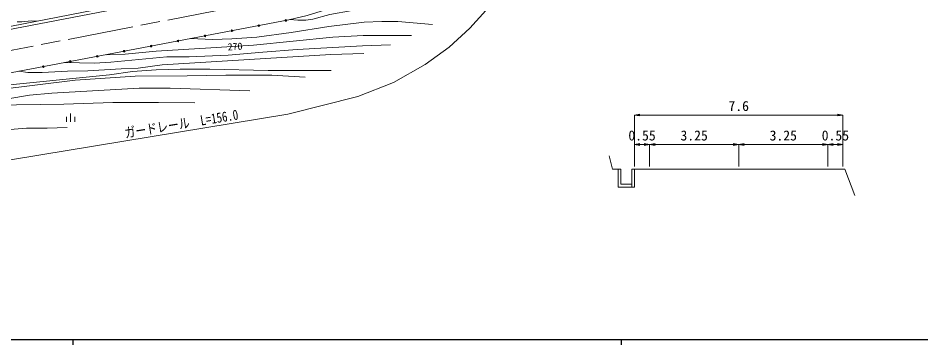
# Model space of a CAD drawing. Units: millimetres at full size, sheet at 1:1000, with parts at other scales. Extents: x 40000 to 680000, y 20000 to 380000.
# Drawn here: x 158041 to 322647, y 204000 to 263587 of the extents above; entities that cross this region are included whole.
import ezdxf
from ezdxf.enums import TextEntityAlignment as Align

# ---------------------------------------------------------------- set-up
doc = ezdxf.new("R2010")
doc.units = ezdxf.units.MM
doc.header["$LTSCALE"] = 1000
doc.linetypes.add('CHAIN', pattern=[18.5, 12, -1.5, 3.5, -1.5])
for name, color, linetype, lineweight in [('M-BGD', 7, 'Continuous', 13), ('M-BMK', 2, 'CHAIN', 13), ('M-STR-HTXT', 7, 'Continuous', 13), ('M-TTL-BAND', 7, 'Continuous', 25)]:
    doc.layers.add(name, color=color, linetype=linetype, lineweight=lineweight)
doc.styles.add('ＭＳ ゴシック', font='')
doc.styles.get('ＭＳ ゴシック').set_extended_font_data('MS Gothic')

# ---------------------------------------------------------------- blocks, each defined once
blk = doc.blocks.new('open_arrow')
at = {"color": 0, "linetype": 'Continuous', "lineweight": -2}
blk.add_lwpolyline([(7.5, 1.25), (0, 0), (7.5, -1.25)], dxfattribs=at)

msp = doc.modelspace()

# ---------------------------------------------------------------- hatches: boundary and pattern name
at = {"layer": 'M-BGD'}
for points in [[(201802, 262186, -0.41421), (201921, 262361, -0.41421), (202096, 262242, -1)], [(206714, 263120, -0.41421), (206833, 263296, -0.41421), (207008, 263176, -1)], [(191978, 260316, -0.41421), (192097, 260492, -0.41421), (192273, 260372, -1)], [(196890, 261251, -0.41421), (197009, 261426, -0.41421), (197185, 261307, -1)], [(182154, 258447, -0.41421), (182274, 258622, -0.41421), (182449, 258503, -1)], [(187066, 259382, -0.41421), (187186, 259557, -0.41421), (187361, 259438, -1)], [(177242, 257512, -0.41421), (177362, 257687, -0.41421), (177537, 257568, -1)], [(167419, 255643, -0.41421), (167538, 255818, -0.41421), (167713, 255699, -1)], [(172331, 256577, -0.41421), (172450, 256753, -0.41421), (172625, 256633, -1)], [(162507, 254708, -0.41421), (162626, 254883, -0.41421), (162802, 254764, -1)]]:
    msp.add_hatch(color=256, dxfattribs=at).paths.add_polyline_path(points)

# ---------------------------------------------------------------- linework, layer by layer
for p, q in [((166876, 244700), (166876, 245600)), ((167626, 244700), (167626, 246200)), ((168376, 244700), (168376, 245600)), ((267425, 236031), (267425, 232781)), ((267925, 236031), (267425, 236031)), ((267925, 236031), (267925, 233281)), ((269925, 236031), (269925, 232781)), ((270425, 236031), (269925, 236031)), ((270425, 236031), (270425, 232781)), ((267425, 232781), (270425, 232781)), ((267925, 233281), (269925, 233281))]:
    msp.add_line(p, q, dxfattribs=at)
for points in [[(113536, 245389), (207396, 263250), (210727, 264065), (214112, 265084), (217853, 266287), (220745, 267495), (222950, 268504), (224868, 269626), (227566, 271351), (229608, 272769), (231453, 274180), (233474, 275926), (235099, 277607), (236596, 279228), (237471, 280353), (238620, 282211), (240393, 285513), (241203, 287551), (241810, 289776), (241997, 292087), (241810, 295246), (241233, 298333), (240555, 301505), (239262, 306381)], [(111730, 253349), (199702, 270488)], [(111828, 252915), (199894, 269914)], [(237691, 265307), (235148, 265772), (231963, 266215), (229574, 266410), (227542, 266410), (226059, 266232), (218964, 264982), (214902, 264241), (211785, 263414), (210507, 263200), (209025, 263200), (207580, 263295)], [(157875, 262898), (158734, 262898), (160421, 263088), (161449, 263035)], [(189490, 259843), (193490, 259676), (197016, 259797), (201596, 260124), (207817, 260952), (214681, 262077), (221135, 262828), (224350, 262930), (227279, 262930), (233614, 262420)], [(229794, 260395), (220940, 260381), (215419, 260132), (200936, 258656), (193168, 258138), (183194, 257546), (177590, 257031), (174089, 256912)], [(166493, 255466), (171963, 255391), (174968, 255558), (185143, 256494), (189210, 256494), (196350, 256795), (202660, 257392), (208924, 257845), (220827, 258548), (225928, 258725)], [(221071, 257135), (215049, 256951), (184325, 255078), (179917, 254461), (176823, 254302), (170777, 253984), (167056, 253885), (162407, 253635), (159846, 253649), (158190, 253886)], [(144042, 251194), (145545, 250759), (147978, 250759), (153420, 251090), (174716, 253263), (178914, 253830), (183239, 254173), (187569, 254300), (193020, 254300), (203627, 254011), (215102, 254011)], [(210359, 252809), (204291, 253170), (195924, 253170), (188847, 253071), (179402, 252968), (168431, 252288), (154150, 250504), (146932, 249787), (138752, 248721), (136383, 248721), (135160, 248871), (134070, 249297)], [(124158, 247410), (124944, 247003), (127587, 246866), (137099, 247914), (145593, 248433), (156174, 248887), (160128, 249509), (164172, 249907), (180101, 250791), (185754, 250791), (200324, 250298)], [(190273, 248118), (183668, 248207), (175321, 248179), (166410, 247910), (157751, 247753), (145034, 247294), (133638, 246213), (127244, 245372), (123765, 244903), (118079, 244903), (116398, 245035), (115602, 245335), (115001, 245668)], [(115183, 238128), (137170, 240521), (146361, 241982), (153517, 243059), (159592, 243524), (163376, 243524), (167017, 243656)], [(267425, 236031), (266429, 236031), (265781, 238450)], [(270425, 236031), (273175, 236031), (289425, 236031), (305675, 236031), (308425, 236031), (308761, 236031), (310587, 231238)]]:
    msp.add_lwpolyline(points, dxfattribs=at)
for centre in [(201949, 262214), (206861, 263148), (192125, 260344), (197037, 261279), (182302, 258475), (187214, 259410), (177390, 257540), (167566, 255671), (172478, 256605), (162654, 254736)]:
    msp.add_circle(centre, 150, dxfattribs=at)
at = {"layer": 'M-BMK'}
msp.add_line((112682, 249150), (210722, 268139), dxfattribs=at)
at = {"layer": 'M-STR-HTXT'}
for p, q in [((270425, 236531), (270425, 245909)), ((270425, 245908), (308425, 245908)), ((308425, 236531), (308425, 245909)), ((270425, 240532), (273175, 240532)), ((273175, 236531), (273175, 240533)), ((273175, 240532), (289425, 240532)), ((289425, 236531), (289425, 240533)), ((289425, 240532), (305675, 240532)), ((305675, 236531), (305675, 240533)), ((305675, 240532), (308425, 240532))]:
    msp.add_line(p, q, dxfattribs=at)
msp.add_lwpolyline([(116756, 231192), (207249, 246086), (220010, 249294), (226517, 251833), (232290, 255103), (236654, 258257), (240389, 261720), (243299, 264991), (245174, 267363), (247314, 270641), (249493, 274400), (251014, 277853), (252129, 280676), (253175, 283953), (253867, 286823), (254381, 289783), (254670, 291778), (254897, 294130), (254980, 296843), (254952, 300179), (254690, 302818), (254348, 305497), (253545, 309600)], dxfattribs=at)
at = {"layer": 'M-TTL-BAND'}
for p, q in [((40000, 205000), (579000, 205000)), ((168000, 205000), (168000, 204000)), ((268000, 205000), (268000, 204000))]:
    msp.add_line(p, q, dxfattribs=at)

# ---------------------------------------------------------------- block references
at = {"layer": 'M-STR-HTXT', "xscale": 133, "yscale": 133}
for p in [(270425, 245908), (270425, 240532), (273175, 240532), (289425, 240532), (305675, 240532)]:
    msp.add_blockref('open_arrow', p, dxfattribs=at)
at = {"layer": 'M-STR-HTXT', "xscale": 133, "yscale": 133, "rotation": 180}
for p in [(308425, 245908), (273175, 240532), (289425, 240532), (305675, 240532), (308425, 240532)]:
    msp.add_blockref('open_arrow', p, dxfattribs=at)

# ---------------------------------------------------------------- texts
at = {"layer": 'M-BGD', "style": 'ＭＳ ゴシック'}
msp.add_text('270', height=1320, rotation=3.399, dxfattribs=at).set_placement((197602, 258402), align=Align.MIDDLE_CENTER)
at = {"layer": 'M-STR-HTXT', "style": 'ＭＳ ゴシック'}
for s, p in [('7.6', (289425, 246095)), ('0.55', (271800, 240720)), ('3.25', (281300, 240720)), ('3.25', (297550, 240720)), ('0.55', (307050, 240720))]:
    msp.add_text(s, height=1833, dxfattribs=at).set_placement(p, align=Align.BOTTOM_CENTER)
at = {"layer": 'M-STR-HTXT', "style": 'ＭＳ ゴシック', "width": 0.8}
msp.add_text('ガードレール\u3000L=156.0', height=1833, rotation=9.346, dxfattribs=at).set_placement((188046, 242873), align=Align.BOTTOM_CENTER)

doc.saveas('drawing.dxf')
